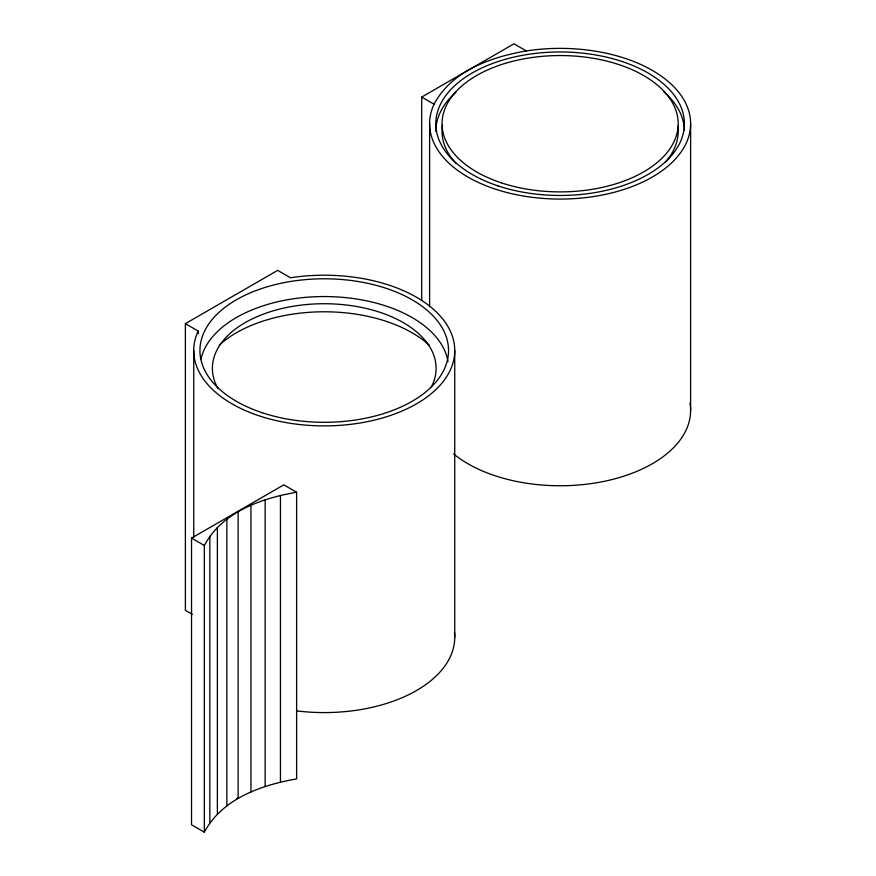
<?xml version="1.0" encoding="UTF-8"?>
<svg xmlns="http://www.w3.org/2000/svg" width="876" height="876" viewBox="0 0 876 876"><rect width="100%" height="100%" fill="white"/><g stroke="black" fill="none" stroke-linecap="round" stroke-linejoin="round"><path stroke-width="1.31" d="M434.058 104.211C451.775 70.715 491.162 57.006 526.345 50.939A130.502 75.347 0 0 1 690.124 117.154A130.502 75.347 0 0 1 548.737 198.775A130.502 75.347 0 0 1 434.058 104.211L421.695 97.083L421.695 300.49M204.338 832.2L204.338 545.507C222.066 512.011 261.442 498.291 296.625 492.235L296.625 778.917C261.442 784.984 222.066 798.704 204.338 832.2L191.537 824.809L191.537 538.116L283.824 484.844L296.625 492.235M421.695 97.083L513.971 43.8L526.345 50.939M185.383 323.66L277.659 270.377L290.46 277.769A130.502 75.347 0 0 1 454.25 343.983A130.502 75.347 0 0 1 312.863 425.605A130.502 75.347 0 0 1 198.184 331.051L185.383 323.66L185.383 610.342L192.359 614.383M236.498 798.857L238.863 797.488M191.537 538.116L204.338 545.507M690.617 123.713L690.617 410.406M454.743 350.553L454.743 637.235M429.612 123.713L429.612 306.655M280.451 495.4L280.451 782.093M265.143 499.758L265.143 786.451M250.952 505.233L250.952 791.926M238.119 511.737L238.119 798.419M226.862 519.139L226.862 805.832M217.379 527.341L217.379 814.023M209.824 536.178L209.824 822.871M198.184 331.051L198.184 333.778M193.738 350.553L193.738 537.579M219.416 344.98A124.293 71.755 0 0 1 429.065 344.98M201.009 358.941A124.293 71.755 0 0 1 326.562 296.559A124.293 71.755 0 0 1 447.986 361.602M454.469 632.308A130.502 75.347 0 0 1 296.844 710.907M217.982 388.495A111.865 64.583 0 0 1 323.189 303.731A111.865 64.583 0 0 1 431.134 387.345M689.992 403.015A130.502 75.347 0 0 1 605.688 481.012A130.502 75.347 0 0 1 453.538 453.899M435.821 131.323A124.293 71.755 0 0 1 456.276 91.892M663.964 91.892A124.293 71.755 0 0 1 684.386 129.987M677.86 126.232A118.074 68.175 0 0 1 665.147 162.476M455.98 163.462A118.074 68.175 0 0 1 442.555 124.961M262.099 412.695A124.293 71.755 0 0 0 448.534 350.553A124.293 71.755 0 0 0 262.099 288.401A124.293 71.755 0 0 0 262.099 412.695M497.973 185.865A124.293 71.755 0 0 0 684.408 123.713A124.293 71.755 0 0 0 497.973 61.572A124.293 71.755 0 0 0 497.973 185.865M501.083 182.756A118.074 68.175 0 0 0 678.188 123.713A118.074 68.175 0 0 0 501.083 64.682A118.074 68.175 0 0 0 501.083 182.756"/></g></svg>
